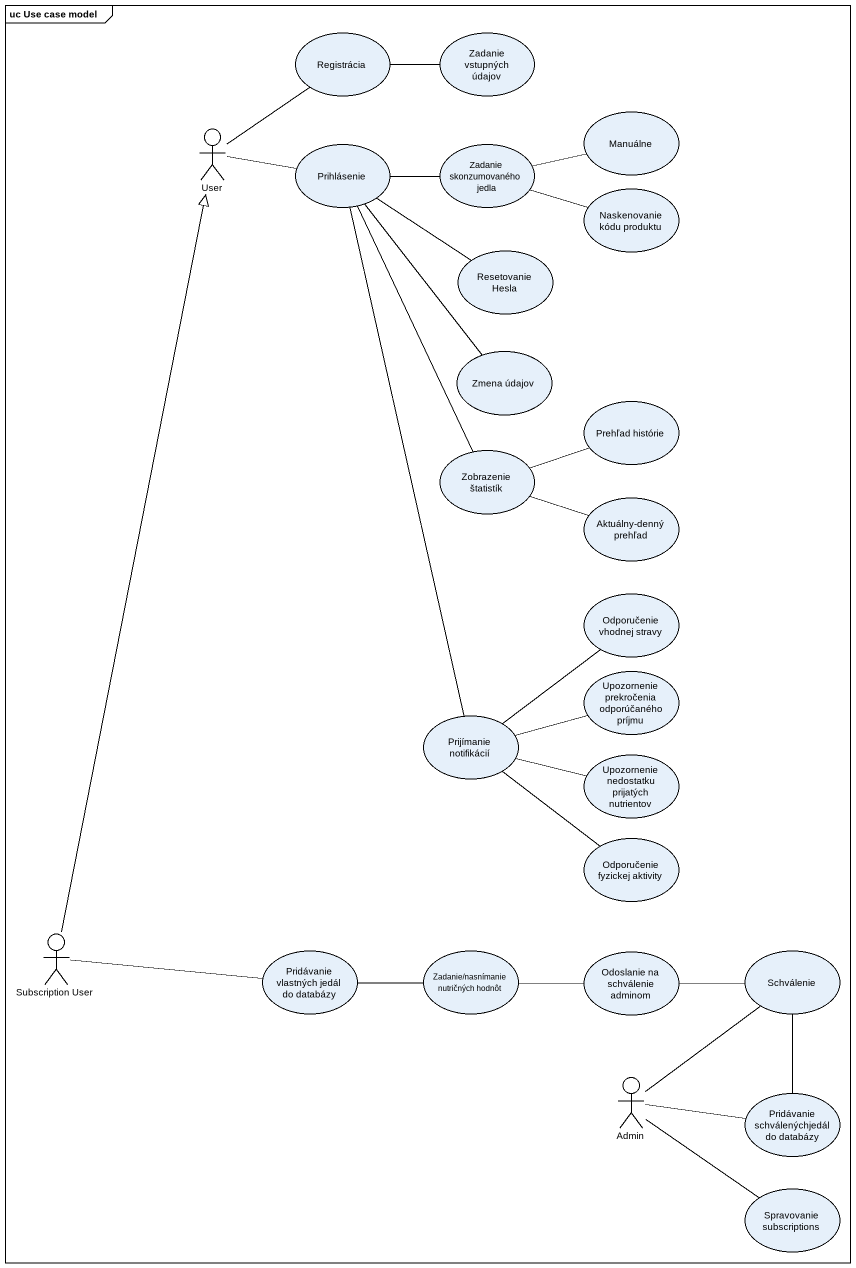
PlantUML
@startuml
mainframe uc Use case model
usecase Registrácia
usecase "Zadanie vstupných údajov" as Zadanie_vstupných_údajov
actor User
usecase Manuálne
usecase Prihlásenie
usecase "Zadanie skonzumovaného jedla" as Zadanie_skonzumovaného_jedla
usecase "Naskenovanie kódu produktu" as Naskenovanie_kódu_produktu
usecase "Resetovanie Hesla" as Resetovanie_Hesla
usecase "Zmena údajov" as Zmena_údajov
usecase "Prehľad histórie" as Prehľad_histórie
usecase "Zobrazenie štatistík" as Zobrazenie_štatistík
usecase "Aktuálny-denný prehľad" as Aktuálny_denný_prehľad
usecase "Odporučenie vhodnej stravy" as Odporučenie_vhodnej_stravy
usecase "Upozornenie prekročenia odporúčaného príjmu" as Upozornenie_prekročenia
usecase "Prijímanie notifikácií" as Prijímanie_notifikácií
usecase "Upozornenie nedostatku prijatých nutrientov" as Upozornenie_nedostatku
usecase "Odporučenie fyzickej aktivity" as Odporučenie_fyzickej
actor "Subscription User" as Subscription_User
usecase "Pridávanie vlastných jedál do databázy" as Pridávanie_vlastných_jedál
usecase "Zadanie/nasnímanie nutričných hodnôt" as Zadanie_nasnímanie
usecase "Odoslanie na schválenie adminom" as Odoslanie_na_schválenie
usecase Schválenie
actor Admin
usecase "Pridávanie schválenýchjedál do databázy" as Pridávanie_schválenýchjedál
usecase "Spravovanie subscriptions" as Spravovanie_subscriptions
Registrácia -right- Zadanie_vstupných_údajov
User -up- Registrácia
User -right- Prihlásenie
Prihlásenie -right- Zadanie_skonzumovaného_jedla
Prihlásenie -- Resetovanie_Hesla
Prihlásenie -- Zmena_údajov
Prihlásenie -- Zobrazenie_štatistík
Prihlásenie -- Prijímanie_notifikácií
Zadanie_skonzumovaného_jedla -right- Manuálne
Zadanie_skonzumovaného_jedla -right- Naskenovanie_kódu_produktu
Zobrazenie_štatistík -right- Prehľad_histórie
Zobrazenie_štatistík -right- Aktuálny_denný_prehľad
Prijímanie_notifikácií -up- Odporučenie_vhodnej_stravy
Prijímanie_notifikácií -right- Upozornenie_prekročenia
Prijímanie_notifikácií -right- Upozornenie_nedostatku
Prijímanie_notifikácií -- Odporučenie_fyzickej
Subscription_User -up-|> User
Subscription_User -right- Pridávanie_vlastných_jedál
Pridávanie_vlastných_jedál -right- Zadanie_nasnímanie
Zadanie_nasnímanie -right- Odoslanie_na_schválenie
Odoslanie_na_schválenie -right- Schválenie
Schválenie -- Pridávanie_schválenýchjedál
Admin -up- Schválenie
Admin -right- Pridávanie_schválenýchjedál
Admin -- Spravovanie_subscriptions
@enduml
